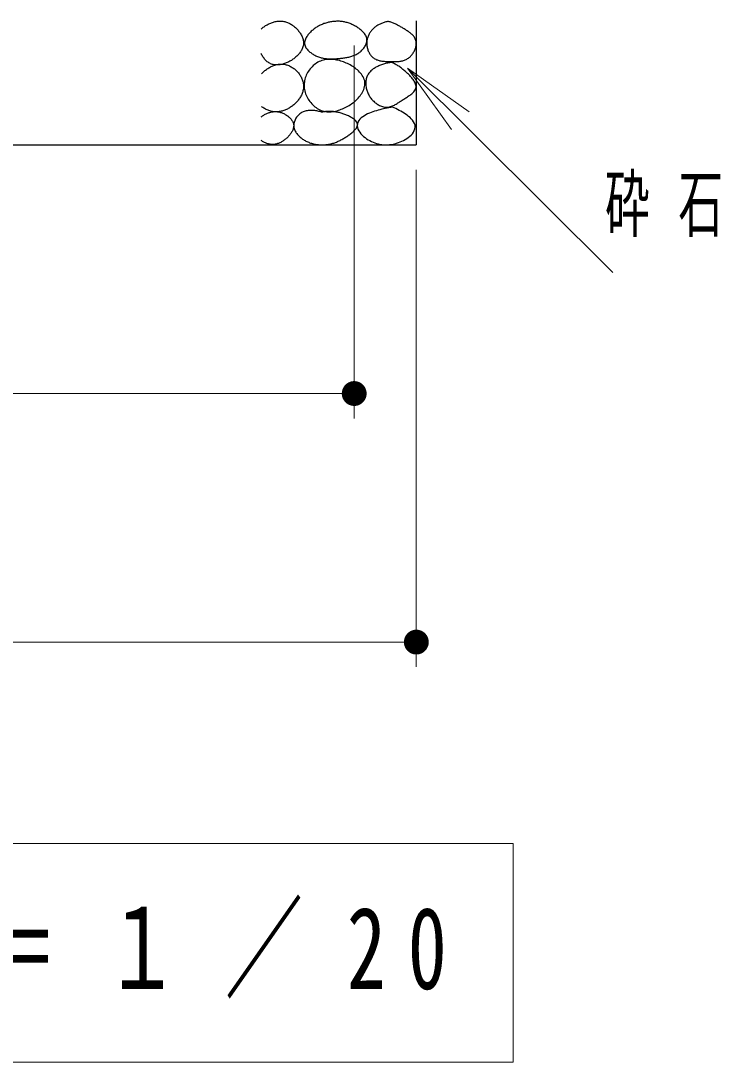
# Model space of a CAD drawing. Units: millimetres on the paper, scale 1:20. Extents: x -365 to 12, y -38 to 257.
# Drawn here: x -258.96 to -230.82, y 39.88 to 81.77 of the extents above; entities that cross this region are included whole.
import ezdxf

# ---------------------------------------------------------------- set-up
doc = ezdxf.new("R2010")
doc.units = ezdxf.units.MM
doc.layers.add('LY_1', color=7, linetype='Continuous', lineweight=13)
doc.styles.add('ＭＳ ゴシック', font='')
doc.styles.get('ＭＳ ゴシック').set_extended_font_data('MS Gothic')

# ---------------------------------------------------------------- blocks, each defined once
blk = doc.blocks.new('filled_dot')
at = {"color": 0, "linetype": 'Continuous', "lineweight": -2, "const_width": 1.25}
blk.add_lwpolyline([(-0.625, 0, 1), (0.625, 0, 1)], format="xyb", close=True, dxfattribs=at)
blk = doc.blocks.new('open_arrow')
at = {"color": 0, "linetype": 'Continuous', "lineweight": -2}
blk.add_lwpolyline([(7.5, 1.25), (0, 0), (7.5, -1.25)], dxfattribs=at)

msp = doc.modelspace()

# ---------------------------------------------------------------- linework, layer by layer
at = {"layer": 'LY_1', "lineweight": 25}
for p in [(-243.047, 81.776), (-283.047, 76.776)]:
    msp.add_line(p, (-243.047, 76.776), dxfattribs=at)
at = {"layer": 'LY_1'}
for p, q in [((-245.547, 80.776), (-245.547, 65.776)), ((-243.407, 79.872), (-235.136, 71.644)), ((-243.047, 75.776), (-243.047, 55.776)), ((-245.547, 66.776), (-280.547, 66.776)), ((-243.047, 56.776), (-283.047, 56.776)), ((-239.147, 48.676), (-286.947, 48.676)), ((-239.147, 39.876), (-239.147, 48.676)), ((-286.947, 39.876), (-239.147, 39.876))]:
    msp.add_line(p, q, dxfattribs=at)
at = {"layer": 'LY_1', "lineweight": 25}
for points, knots in [([(-249.297, 81.441), (-249.258, 81.473), (-249.218, 81.505), (-249.176, 81.534), (-249.134, 81.563), (-249.09, 81.59), (-249.046, 81.615), (-249.001, 81.639), (-248.955, 81.662), (-248.907, 81.681), (-248.86, 81.7), (-248.811, 81.717), (-248.762, 81.73), (-248.713, 81.742), (-248.662, 81.753), (-248.612, 81.757), (-248.561, 81.762), (-248.509, 81.764), (-248.458, 81.759), (-248.408, 81.755), (-248.357, 81.745), (-248.308, 81.731), (-248.259, 81.716), (-248.211, 81.697), (-248.166, 81.674), (-248.12, 81.652), (-248.076, 81.624), (-248.034, 81.595), (-247.993, 81.566), (-247.953, 81.534), (-247.915, 81.499), (-247.877, 81.465), (-247.841, 81.428), (-247.808, 81.389), (-247.775, 81.351), (-247.744, 81.31), (-247.716, 81.267), (-247.689, 81.224), (-247.663, 81.179), (-247.643, 81.132), (-247.623, 81.086), (-247.606, 81.036), (-247.597, 80.987), (-247.588, 80.937), (-247.584, 80.884), (-247.589, 80.834), (-247.593, 80.784), (-247.606, 80.733), (-247.623, 80.685), (-247.64, 80.637), (-247.664, 80.591), (-247.691, 80.548), (-247.717, 80.505), (-247.749, 80.464), (-247.782, 80.425), (-247.816, 80.387), (-247.853, 80.351), (-247.891, 80.317), (-247.929, 80.283), (-247.97, 80.252), (-248.011, 80.223), (-248.053, 80.193), (-248.097, 80.166), (-248.142, 80.142), (-248.187, 80.118), (-248.233, 80.095), (-248.28, 80.076), (-248.327, 80.057), (-248.376, 80.04), (-248.425, 80.027), (-248.475, 80.015), (-248.525, 80.004), (-248.576, 79.999), (-248.627, 79.995), (-248.679, 79.993), (-248.729, 79.998), (-248.779, 80.004), (-248.831, 80.014), (-248.878, 80.031), (-248.926, 80.049), (-248.972, 80.074), (-249.014, 80.103), (-249.055, 80.131), (-249.093, 80.167), (-249.128, 80.204), (-249.162, 80.242), (-249.193, 80.283), (-249.222, 80.325), (-249.25, 80.368), (-249.274, 80.413), (-249.297, 80.459)], [0, 0, 0, 0, 1, 1, 1, 2, 2, 2, 3, 3, 3, 4, 4, 4, 5, 5, 5, 6, 6, 6, 7, 7, 7, 8, 8, 8, 9, 9, 9, 10, 10, 10, 11, 11, 11, 12, 12, 12, 13, 13, 13, 14, 14, 14, 15, 15, 15, 16, 16, 16, 17, 17, 17, 18, 18, 18, 19, 19, 19, 20, 20, 20, 21, 21, 21, 22, 22, 22, 23, 23, 23, 24, 24, 24, 25, 25, 25, 26, 26, 26, 27, 27, 27, 28, 28, 28, 29, 29, 29, 30, 30, 30, 30]), ([(-246.141, 81.75), (-246.088, 81.746), (-246.035, 81.742), (-245.983, 81.733), (-245.931, 81.724), (-245.879, 81.712), (-245.828, 81.697), (-245.777, 81.682), (-245.727, 81.664), (-245.678, 81.644), (-245.629, 81.623), (-245.581, 81.6), (-245.534, 81.575), (-245.487, 81.55), (-245.441, 81.523), (-245.397, 81.494), (-245.353, 81.464), (-245.31, 81.433), (-245.27, 81.398), (-245.23, 81.364), (-245.19, 81.327), (-245.157, 81.286), (-245.124, 81.245), (-245.091, 81.201), (-245.071, 81.153), (-245.05, 81.105), (-245.034, 81.051), (-245.033, 80.999), (-245.031, 80.948), (-245.044, 80.893), (-245.062, 80.844), (-245.079, 80.794), (-245.108, 80.747), (-245.137, 80.704), (-245.167, 80.66), (-245.202, 80.62), (-245.24, 80.583), (-245.278, 80.545), (-245.319, 80.511), (-245.363, 80.481), (-245.406, 80.451), (-245.453, 80.425), (-245.501, 80.402), (-245.549, 80.379), (-245.599, 80.361), (-245.649, 80.344), (-245.7, 80.328), (-245.751, 80.315), (-245.803, 80.304), (-245.855, 80.293), (-245.908, 80.285), (-245.96, 80.277), (-246.013, 80.27), (-246.066, 80.265), (-246.118, 80.26), (-246.171, 80.255), (-246.224, 80.251), (-246.277, 80.247), (-246.33, 80.244), (-246.383, 80.241), (-246.436, 80.24), (-246.489, 80.239), (-246.543, 80.239), (-246.596, 80.242), (-246.648, 80.245), (-246.702, 80.25), (-246.754, 80.259), (-246.806, 80.268), (-246.858, 80.28), (-246.909, 80.295), (-246.96, 80.31), (-247.01, 80.328), (-247.058, 80.35), (-247.107, 80.371), (-247.154, 80.396), (-247.2, 80.423), (-247.245, 80.45), (-247.29, 80.48), (-247.33, 80.514), (-247.371, 80.547), (-247.412, 80.584), (-247.444, 80.625), (-247.477, 80.666), (-247.509, 80.712), (-247.525, 80.761), (-247.542, 80.81), (-247.549, 80.866), (-247.544, 80.917), (-247.539, 80.969), (-247.518, 81.021), (-247.496, 81.068), (-247.473, 81.116), (-247.442, 81.16), (-247.409, 81.202), (-247.377, 81.244), (-247.341, 81.283), (-247.303, 81.32), (-247.265, 81.358), (-247.225, 81.393), (-247.184, 81.426), (-247.142, 81.458), (-247.099, 81.489), (-247.054, 81.517), (-247.009, 81.546), (-246.962, 81.571), (-246.914, 81.594), (-246.867, 81.617), (-246.817, 81.638), (-246.767, 81.656), (-246.718, 81.674), (-246.666, 81.689), (-246.615, 81.702), (-246.563, 81.714), (-246.511, 81.724), (-246.459, 81.732), (-246.406, 81.74), (-246.353, 81.745), (-246.3, 81.748), (-246.247, 81.751), (-246.194, 81.751), (-246.141, 81.75)], [0, 0, 0, 0, 1, 1, 1, 2, 2, 2, 3, 3, 3, 4, 4, 4, 5, 5, 5, 6, 6, 6, 7, 7, 7, 8, 8, 8, 9, 9, 9, 10, 10, 10, 11, 11, 11, 12, 12, 12, 13, 13, 13, 14, 14, 14, 15, 15, 15, 16, 16, 16, 17, 17, 17, 18, 18, 18, 19, 19, 19, 20, 20, 20, 21, 21, 21, 22, 22, 22, 23, 23, 23, 24, 24, 24, 25, 25, 25, 26, 26, 26, 27, 27, 27, 28, 28, 28, 29, 29, 29, 30, 30, 30, 31, 31, 31, 32, 32, 32, 33, 33, 33, 34, 34, 34, 35, 35, 35, 36, 36, 36, 37, 37, 37, 38, 38, 38, 39, 39, 39, 40, 40, 40, 40]), ([(-244.17, 81.746), (-244.125, 81.732), (-244.079, 81.718), (-244.035, 81.701), (-243.991, 81.685), (-243.947, 81.666), (-243.904, 81.646), (-243.861, 81.627), (-243.819, 81.606), (-243.777, 81.584), (-243.735, 81.562), (-243.694, 81.538), (-243.653, 81.515), (-243.612, 81.491), (-243.572, 81.467), (-243.531, 81.442), (-243.491, 81.417), (-243.451, 81.393), (-243.411, 81.366), (-243.372, 81.34), (-243.333, 81.313), (-243.296, 81.283), (-243.259, 81.254), (-243.223, 81.223), (-243.191, 81.188), (-243.159, 81.154), (-243.127, 81.117), (-243.105, 81.076), (-243.082, 81.035), (-243.064, 80.989), (-243.055, 80.944), (-243.046, 80.898), (-243.047, 80.849), (-243.051, 80.802), (-243.055, 80.756), (-243.067, 80.709), (-243.082, 80.664), (-243.097, 80.619), (-243.116, 80.576), (-243.139, 80.534), (-243.161, 80.493), (-243.187, 80.453), (-243.216, 80.416), (-243.245, 80.379), (-243.278, 80.343), (-243.313, 80.312), (-243.348, 80.281), (-243.387, 80.253), (-243.428, 80.23), (-243.469, 80.207), (-243.514, 80.189), (-243.559, 80.175), (-243.604, 80.16), (-243.651, 80.151), (-243.697, 80.144), (-243.744, 80.137), (-243.791, 80.133), (-243.839, 80.131), (-243.886, 80.128), (-243.933, 80.128), (-243.98, 80.128), (-244.028, 80.128), (-244.075, 80.129), (-244.122, 80.131), (-244.17, 80.132), (-244.217, 80.133), (-244.264, 80.136), (-244.311, 80.139), (-244.359, 80.142), (-244.405, 80.148), (-244.452, 80.154), (-244.499, 80.162), (-244.545, 80.174), (-244.59, 80.186), (-244.636, 80.2), (-244.679, 80.221), (-244.721, 80.241), (-244.762, 80.267), (-244.798, 80.297), (-244.834, 80.327), (-244.866, 80.363), (-244.894, 80.401), (-244.922, 80.439), (-244.945, 80.481), (-244.965, 80.523), (-244.985, 80.566), (-245.001, 80.611), (-245.013, 80.657), (-245.025, 80.702), (-245.034, 80.749), (-245.038, 80.796), (-245.042, 80.843), (-245.042, 80.891), (-245.038, 80.938), (-245.034, 80.985), (-245.025, 81.032), (-245.012, 81.077), (-244.999, 81.123), (-244.982, 81.167), (-244.962, 81.21), (-244.941, 81.252), (-244.917, 81.293), (-244.89, 81.332), (-244.862, 81.37), (-244.831, 81.406), (-244.798, 81.44), (-244.765, 81.473), (-244.728, 81.504), (-244.69, 81.532), (-244.652, 81.56), (-244.612, 81.585), (-244.571, 81.608), (-244.529, 81.631), (-244.486, 81.651), (-244.442, 81.669), (-244.399, 81.687), (-244.354, 81.702), (-244.308, 81.715), (-244.263, 81.728), (-244.216, 81.737), (-244.17, 81.746)], [0, 0, 0, 0, 1, 1, 1, 2, 2, 2, 3, 3, 3, 4, 4, 4, 5, 5, 5, 6, 6, 6, 7, 7, 7, 8, 8, 8, 9, 9, 9, 10, 10, 10, 11, 11, 11, 12, 12, 12, 13, 13, 13, 14, 14, 14, 15, 15, 15, 16, 16, 16, 17, 17, 17, 18, 18, 18, 19, 19, 19, 20, 20, 20, 21, 21, 21, 22, 22, 22, 23, 23, 23, 24, 24, 24, 25, 25, 25, 26, 26, 26, 27, 27, 27, 28, 28, 28, 29, 29, 29, 30, 30, 30, 31, 31, 31, 32, 32, 32, 33, 33, 33, 34, 34, 34, 35, 35, 35, 36, 36, 36, 37, 37, 37, 38, 38, 38, 39, 39, 39, 40, 40, 40, 40]), ([(-249.282, 79.635), (-249.246, 79.671), (-249.21, 79.708), (-249.172, 79.741), (-249.133, 79.775), (-249.093, 79.806), (-249.051, 79.835), (-249.009, 79.864), (-248.966, 79.892), (-248.921, 79.916), (-248.876, 79.939), (-248.829, 79.961), (-248.781, 79.978), (-248.733, 79.995), (-248.683, 80.01), (-248.633, 80.019), (-248.583, 80.027), (-248.532, 80.032), (-248.481, 80.031), (-248.43, 80.03), (-248.379, 80.024), (-248.329, 80.013), (-248.28, 80.002), (-248.23, 79.987), (-248.183, 79.968), (-248.136, 79.949), (-248.09, 79.925), (-248.047, 79.899), (-248.003, 79.872), (-247.962, 79.842), (-247.923, 79.809), (-247.884, 79.776), (-247.847, 79.74), (-247.814, 79.701), (-247.781, 79.663), (-247.75, 79.621), (-247.723, 79.578), (-247.696, 79.535), (-247.672, 79.489), (-247.652, 79.443), (-247.633, 79.396), (-247.616, 79.347), (-247.605, 79.297), (-247.594, 79.247), (-247.587, 79.196), (-247.587, 79.145), (-247.586, 79.095), (-247.591, 79.043), (-247.6, 78.993), (-247.609, 78.943), (-247.625, 78.894), (-247.643, 78.846), (-247.661, 78.799), (-247.685, 78.753), (-247.71, 78.709), (-247.736, 78.665), (-247.765, 78.622), (-247.796, 78.582), (-247.827, 78.542), (-247.862, 78.504), (-247.898, 78.468), (-247.934, 78.432), (-247.972, 78.397), (-248.012, 78.366), (-248.052, 78.334), (-248.093, 78.304), (-248.137, 78.277), (-248.18, 78.251), (-248.225, 78.226), (-248.271, 78.205), (-248.318, 78.183), (-248.366, 78.165), (-248.414, 78.15), (-248.463, 78.135), (-248.513, 78.124), (-248.564, 78.117), (-248.614, 78.11), (-248.666, 78.106), (-248.716, 78.108), (-248.767, 78.11), (-248.818, 78.117), (-248.868, 78.127), (-248.918, 78.138), (-248.967, 78.154), (-249.014, 78.172), (-249.062, 78.19), (-249.108, 78.213), (-249.153, 78.237), (-249.197, 78.262), (-249.239, 78.291), (-249.282, 78.32)], [0, 0, 0, 0, 1, 1, 1, 2, 2, 2, 3, 3, 3, 4, 4, 4, 5, 5, 5, 6, 6, 6, 7, 7, 7, 8, 8, 8, 9, 9, 9, 10, 10, 10, 11, 11, 11, 12, 12, 12, 13, 13, 13, 14, 14, 14, 15, 15, 15, 16, 16, 16, 17, 17, 17, 18, 18, 18, 19, 19, 19, 20, 20, 20, 21, 21, 21, 22, 22, 22, 23, 23, 23, 24, 24, 24, 25, 25, 25, 26, 26, 26, 27, 27, 27, 28, 28, 28, 29, 29, 29, 30, 30, 30, 30]), ([(-245.506, 78.534), (-245.57, 78.488), (-245.634, 78.442), (-245.7, 78.4), (-245.767, 78.358), (-245.836, 78.319), (-245.906, 78.284), (-245.977, 78.249), (-246.049, 78.216), (-246.123, 78.19), (-246.197, 78.164), (-246.274, 78.142), (-246.351, 78.128), (-246.428, 78.114), (-246.508, 78.105), (-246.586, 78.109), (-246.664, 78.112), (-246.744, 78.124), (-246.818, 78.147), (-246.893, 78.169), (-246.966, 78.205), (-247.032, 78.246), (-247.098, 78.287), (-247.161, 78.338), (-247.217, 78.393), (-247.273, 78.447), (-247.324, 78.509), (-247.368, 78.574), (-247.412, 78.638), (-247.451, 78.709), (-247.481, 78.781), (-247.511, 78.853), (-247.535, 78.93), (-247.548, 79.007), (-247.561, 79.084), (-247.565, 79.164), (-247.56, 79.242), (-247.554, 79.32), (-247.538, 79.399), (-247.515, 79.474), (-247.492, 79.548), (-247.46, 79.622), (-247.421, 79.69), (-247.383, 79.759), (-247.337, 79.824), (-247.285, 79.883), (-247.233, 79.941), (-247.174, 79.996), (-247.11, 80.041), (-247.046, 80.086), (-246.975, 80.123), (-246.902, 80.151), (-246.829, 80.179), (-246.75, 80.197), (-246.673, 80.208), (-246.595, 80.219), (-246.515, 80.22), (-246.437, 80.215), (-246.359, 80.211), (-246.28, 80.199), (-246.203, 80.182), (-246.126, 80.165), (-246.05, 80.142), (-245.977, 80.115), (-245.903, 80.088), (-245.83, 80.057), (-245.76, 80.021), (-245.69, 79.985), (-245.621, 79.945), (-245.557, 79.9), (-245.492, 79.856), (-245.429, 79.807), (-245.373, 79.752), (-245.317, 79.697), (-245.262, 79.638), (-245.221, 79.572), (-245.18, 79.506), (-245.142, 79.432), (-245.126, 79.357), (-245.111, 79.282), (-245.112, 79.198), (-245.127, 79.122), (-245.141, 79.047), (-245.177, 78.973), (-245.214, 78.904), (-245.251, 78.835), (-245.298, 78.77), (-245.347, 78.709), (-245.396, 78.647), (-245.451, 78.59), (-245.506, 78.534)], [0, 0, 0, 0, 1, 1, 1, 2, 2, 2, 3, 3, 3, 4, 4, 4, 5, 5, 5, 6, 6, 6, 7, 7, 7, 8, 8, 8, 9, 9, 9, 10, 10, 10, 11, 11, 11, 12, 12, 12, 13, 13, 13, 14, 14, 14, 15, 15, 15, 16, 16, 16, 17, 17, 17, 18, 18, 18, 19, 19, 19, 20, 20, 20, 21, 21, 21, 22, 22, 22, 23, 23, 23, 24, 24, 24, 25, 25, 25, 26, 26, 26, 27, 27, 27, 28, 28, 28, 29, 29, 29, 30, 30, 30, 30]), ([(-244.043, 80.098), (-243.993, 80.075), (-243.942, 80.052), (-243.894, 80.026), (-243.845, 80), (-243.798, 79.971), (-243.751, 79.94), (-243.705, 79.91), (-243.661, 79.877), (-243.617, 79.843), (-243.573, 79.809), (-243.531, 79.773), (-243.489, 79.737), (-243.448, 79.7), (-243.406, 79.663), (-243.367, 79.624), (-243.327, 79.585), (-243.288, 79.546), (-243.252, 79.504), (-243.216, 79.462), (-243.18, 79.419), (-243.151, 79.373), (-243.121, 79.326), (-243.09, 79.277), (-243.076, 79.225), (-243.061, 79.173), (-243.051, 79.113), (-243.062, 79.062), (-243.074, 79.011), (-243.109, 78.961), (-243.143, 78.919), (-243.178, 78.876), (-243.224, 78.842), (-243.267, 78.808), (-243.311, 78.774), (-243.358, 78.744), (-243.404, 78.714), (-243.45, 78.683), (-243.497, 78.655), (-243.544, 78.625), (-243.59, 78.594), (-243.636, 78.564), (-243.683, 78.533), (-243.729, 78.503), (-243.775, 78.472), (-243.822, 78.443), (-243.87, 78.415), (-243.917, 78.385), (-243.967, 78.363), (-244.018, 78.34), (-244.07, 78.318), (-244.123, 78.306), (-244.177, 78.295), (-244.234, 78.29), (-244.288, 78.294), (-244.343, 78.298), (-244.398, 78.313), (-244.45, 78.332), (-244.501, 78.35), (-244.552, 78.376), (-244.599, 78.405), (-244.646, 78.433), (-244.69, 78.467), (-244.732, 78.503), (-244.773, 78.54), (-244.812, 78.58), (-244.848, 78.622), (-244.883, 78.664), (-244.915, 78.71), (-244.944, 78.758), (-244.972, 78.805), (-244.996, 78.855), (-245.016, 78.907), (-245.036, 78.958), (-245.052, 79.012), (-245.063, 79.066), (-245.075, 79.12), (-245.082, 79.176), (-245.083, 79.231), (-245.084, 79.286), (-245.08, 79.342), (-245.07, 79.396), (-245.06, 79.45), (-245.043, 79.504), (-245.02, 79.554), (-244.997, 79.603), (-244.966, 79.651), (-244.931, 79.693), (-244.896, 79.736), (-244.854, 79.774), (-244.811, 79.808), (-244.768, 79.843), (-244.721, 79.873), (-244.673, 79.9), (-244.625, 79.928), (-244.575, 79.952), (-244.524, 79.973), (-244.473, 79.994), (-244.42, 80.013), (-244.368, 80.029), (-244.315, 80.045), (-244.261, 80.059), (-244.207, 80.07), (-244.153, 80.082), (-244.098, 80.09), (-244.043, 80.098)], [0, 0, 0, 0, 1, 1, 1, 2, 2, 2, 3, 3, 3, 4, 4, 4, 5, 5, 5, 6, 6, 6, 7, 7, 7, 8, 8, 8, 9, 9, 9, 10, 10, 10, 11, 11, 11, 12, 12, 12, 13, 13, 13, 14, 14, 14, 15, 15, 15, 16, 16, 16, 17, 17, 17, 18, 18, 18, 19, 19, 19, 20, 20, 20, 21, 21, 21, 22, 22, 22, 23, 23, 23, 24, 24, 24, 25, 25, 25, 26, 26, 26, 27, 27, 27, 28, 28, 28, 29, 29, 29, 30, 30, 30, 31, 31, 31, 32, 32, 32, 33, 33, 33, 34, 34, 34, 35, 35, 35, 35]), ([(-249.297, 77.908), (-249.26, 77.933), (-249.223, 77.958), (-249.184, 77.98), (-249.145, 78.002), (-249.105, 78.023), (-249.064, 78.041), (-249.023, 78.059), (-248.981, 78.076), (-248.938, 78.088), (-248.895, 78.1), (-248.851, 78.11), (-248.807, 78.115), (-248.762, 78.12), (-248.717, 78.121), (-248.672, 78.118), (-248.628, 78.115), (-248.583, 78.107), (-248.54, 78.096), (-248.497, 78.085), (-248.454, 78.07), (-248.413, 78.052), (-248.372, 78.034), (-248.332, 78.014), (-248.294, 77.99), (-248.256, 77.967), (-248.219, 77.941), (-248.185, 77.912), (-248.151, 77.883), (-248.118, 77.851), (-248.09, 77.816), (-248.063, 77.781), (-248.036, 77.743), (-248.019, 77.703), (-248.001, 77.662), (-247.987, 77.617), (-247.983, 77.574), (-247.98, 77.53), (-247.987, 77.483), (-247.998, 77.441), (-248.009, 77.398), (-248.029, 77.356), (-248.05, 77.317), (-248.071, 77.278), (-248.097, 77.241), (-248.124, 77.205), (-248.15, 77.169), (-248.18, 77.135), (-248.211, 77.103), (-248.242, 77.07), (-248.275, 77.039), (-248.309, 77.011), (-248.343, 76.982), (-248.38, 76.955), (-248.417, 76.931), (-248.455, 76.907), (-248.494, 76.885), (-248.535, 76.867), (-248.576, 76.848), (-248.618, 76.832), (-248.661, 76.821), (-248.705, 76.809), (-248.749, 76.801), (-248.794, 76.798), (-248.838, 76.796), (-248.884, 76.798), (-248.928, 76.804), (-248.972, 76.81), (-249.016, 76.822), (-249.058, 76.836), (-249.101, 76.85), (-249.142, 76.868), (-249.182, 76.889), (-249.222, 76.909), (-249.26, 76.933), (-249.297, 76.957)], [0, 0, 0, 0, 1, 1, 1, 2, 2, 2, 3, 3, 3, 4, 4, 4, 5, 5, 5, 6, 6, 6, 7, 7, 7, 8, 8, 8, 9, 9, 9, 10, 10, 10, 11, 11, 11, 12, 12, 12, 13, 13, 13, 14, 14, 14, 15, 15, 15, 16, 16, 16, 17, 17, 17, 18, 18, 18, 19, 19, 19, 20, 20, 20, 21, 21, 21, 22, 22, 22, 23, 23, 23, 24, 24, 24, 25, 25, 25, 25]), ([(-246.857, 78.094), (-246.805, 78.104), (-246.753, 78.113), (-246.701, 78.118), (-246.648, 78.123), (-246.595, 78.126), (-246.543, 78.126), (-246.49, 78.127), (-246.437, 78.124), (-246.384, 78.118), (-246.332, 78.113), (-246.28, 78.104), (-246.228, 78.093), (-246.176, 78.083), (-246.125, 78.069), (-246.074, 78.054), (-246.024, 78.039), (-245.974, 78.022), (-245.924, 78.004), (-245.875, 77.985), (-245.826, 77.965), (-245.778, 77.942), (-245.731, 77.919), (-245.683, 77.895), (-245.639, 77.867), (-245.594, 77.839), (-245.548, 77.809), (-245.512, 77.772), (-245.476, 77.735), (-245.434, 77.691), (-245.421, 77.644), (-245.409, 77.597), (-245.417, 77.538), (-245.436, 77.491), (-245.454, 77.444), (-245.495, 77.403), (-245.53, 77.365), (-245.566, 77.326), (-245.608, 77.293), (-245.649, 77.26), (-245.69, 77.227), (-245.733, 77.196), (-245.777, 77.166), (-245.82, 77.136), (-245.864, 77.107), (-245.909, 77.079), (-245.954, 77.051), (-245.999, 77.024), (-246.045, 76.999), (-246.092, 76.973), (-246.138, 76.948), (-246.186, 76.926), (-246.234, 76.904), (-246.283, 76.884), (-246.333, 76.866), (-246.383, 76.849), (-246.434, 76.833), (-246.485, 76.821), (-246.536, 76.809), (-246.588, 76.799), (-246.641, 76.793), (-246.693, 76.786), (-246.746, 76.782), (-246.799, 76.781), (-246.851, 76.779), (-246.904, 76.781), (-246.957, 76.785), (-247.009, 76.789), (-247.062, 76.796), (-247.114, 76.805), (-247.166, 76.815), (-247.217, 76.827), (-247.268, 76.843), (-247.318, 76.858), (-247.368, 76.876), (-247.416, 76.898), (-247.464, 76.919), (-247.512, 76.944), (-247.557, 76.971), (-247.602, 76.998), (-247.646, 77.028), (-247.687, 77.061), (-247.727, 77.095), (-247.767, 77.13), (-247.802, 77.17), (-247.837, 77.209), (-247.871, 77.251), (-247.898, 77.296), (-247.924, 77.341), (-247.948, 77.39), (-247.962, 77.44), (-247.975, 77.49), (-247.981, 77.545), (-247.978, 77.597), (-247.975, 77.649), (-247.961, 77.702), (-247.943, 77.751), (-247.925, 77.8), (-247.898, 77.847), (-247.868, 77.89), (-247.838, 77.933), (-247.802, 77.974), (-247.763, 78.008), (-247.723, 78.042), (-247.678, 78.072), (-247.631, 78.095), (-247.584, 78.118), (-247.533, 78.135), (-247.482, 78.147), (-247.43, 78.159), (-247.377, 78.164), (-247.325, 78.167), (-247.272, 78.169), (-247.219, 78.167), (-247.166, 78.162), (-247.114, 78.157), (-247.061, 78.148), (-247.01, 78.137), (-246.958, 78.125), (-246.908, 78.11), (-246.857, 78.094)], [0, 0, 0, 0, 1, 1, 1, 2, 2, 2, 3, 3, 3, 4, 4, 4, 5, 5, 5, 6, 6, 6, 7, 7, 7, 8, 8, 8, 9, 9, 9, 10, 10, 10, 11, 11, 11, 12, 12, 12, 13, 13, 13, 14, 14, 14, 15, 15, 15, 16, 16, 16, 17, 17, 17, 18, 18, 18, 19, 19, 19, 20, 20, 20, 21, 21, 21, 22, 22, 22, 23, 23, 23, 24, 24, 24, 25, 25, 25, 26, 26, 26, 27, 27, 27, 28, 28, 28, 29, 29, 29, 30, 30, 30, 31, 31, 31, 32, 32, 32, 33, 33, 33, 34, 34, 34, 35, 35, 35, 36, 36, 36, 37, 37, 37, 38, 38, 38, 39, 39, 39, 40, 40, 40, 40]), ([(-244.002, 78.302), (-243.912, 78.259), (-243.822, 78.216), (-243.735, 78.168), (-243.648, 78.12), (-243.561, 78.071), (-243.479, 78.014), (-243.398, 77.957), (-243.312, 77.9), (-243.248, 77.826), (-243.185, 77.753), (-243.112, 77.662), (-243.098, 77.573), (-243.084, 77.484), (-243.12, 77.373), (-243.166, 77.29), (-243.212, 77.207), (-243.296, 77.138), (-243.373, 77.077), (-243.45, 77.016), (-243.54, 76.968), (-243.63, 76.926), (-243.72, 76.884), (-243.815, 76.851), (-243.911, 76.827), (-244.007, 76.804), (-244.107, 76.787), (-244.206, 76.783), (-244.305, 76.778), (-244.406, 76.783), (-244.503, 76.8), (-244.601, 76.817), (-244.698, 76.847), (-244.789, 76.885), (-244.88, 76.923), (-244.97, 76.971), (-245.05, 77.028), (-245.131, 77.084), (-245.212, 77.149), (-245.274, 77.225), (-245.335, 77.3), (-245.405, 77.392), (-245.421, 77.482), (-245.436, 77.572), (-245.414, 77.686), (-245.367, 77.764), (-245.32, 77.843), (-245.222, 77.901), (-245.139, 77.954), (-245.056, 78.006), (-244.961, 78.043), (-244.868, 78.079), (-244.776, 78.116), (-244.68, 78.144), (-244.585, 78.172), (-244.489, 78.199), (-244.392, 78.222), (-244.295, 78.244), (-244.198, 78.266), (-244.1, 78.284), (-244.002, 78.302)], [0, 0, 0, 0, 1, 1, 1, 2, 2, 2, 3, 3, 3, 4, 4, 4, 5, 5, 5, 6, 6, 6, 7, 7, 7, 8, 8, 8, 9, 9, 9, 10, 10, 10, 11, 11, 11, 12, 12, 12, 13, 13, 13, 14, 14, 14, 15, 15, 15, 16, 16, 16, 17, 17, 17, 18, 18, 18, 19, 19, 19, 20, 20, 20, 20])]:
    msp.add_open_spline(points, degree=3, knots=knots, dxfattribs=at)

# ---------------------------------------------------------------- block references
at = {"layer": 'LY_1', "xscale": 0.4, "yscale": 0.4}
for name, p, rotation in [('open_arrow', (-243.407, 79.872), 315.2), ('filled_dot', (-245.547, 66.776), 180), ('filled_dot', (-243.047, 56.776), 180)]:
    msp.add_blockref(name, p, dxfattribs=dict(at, rotation=rotation))

# ---------------------------------------------------------------- texts
at = {"layer": 'LY_1', "style": 'ＭＳ ゴシック'}
for s, insert, char_height, attachment_point in [('\\T1.64;\\W0.6;砕石', (-235.454, 74.294), 2.199, 4), ('\\T1.56;\\W0.7;立面図\u3000Ｓ＝１／20', (-263.047, 44.276), 3.299, 5)]:
    msp.add_mtext(s, dxfattribs=dict(at, insert=insert, char_height=char_height, attachment_point=attachment_point))

doc.saveas('drawing.dxf')
